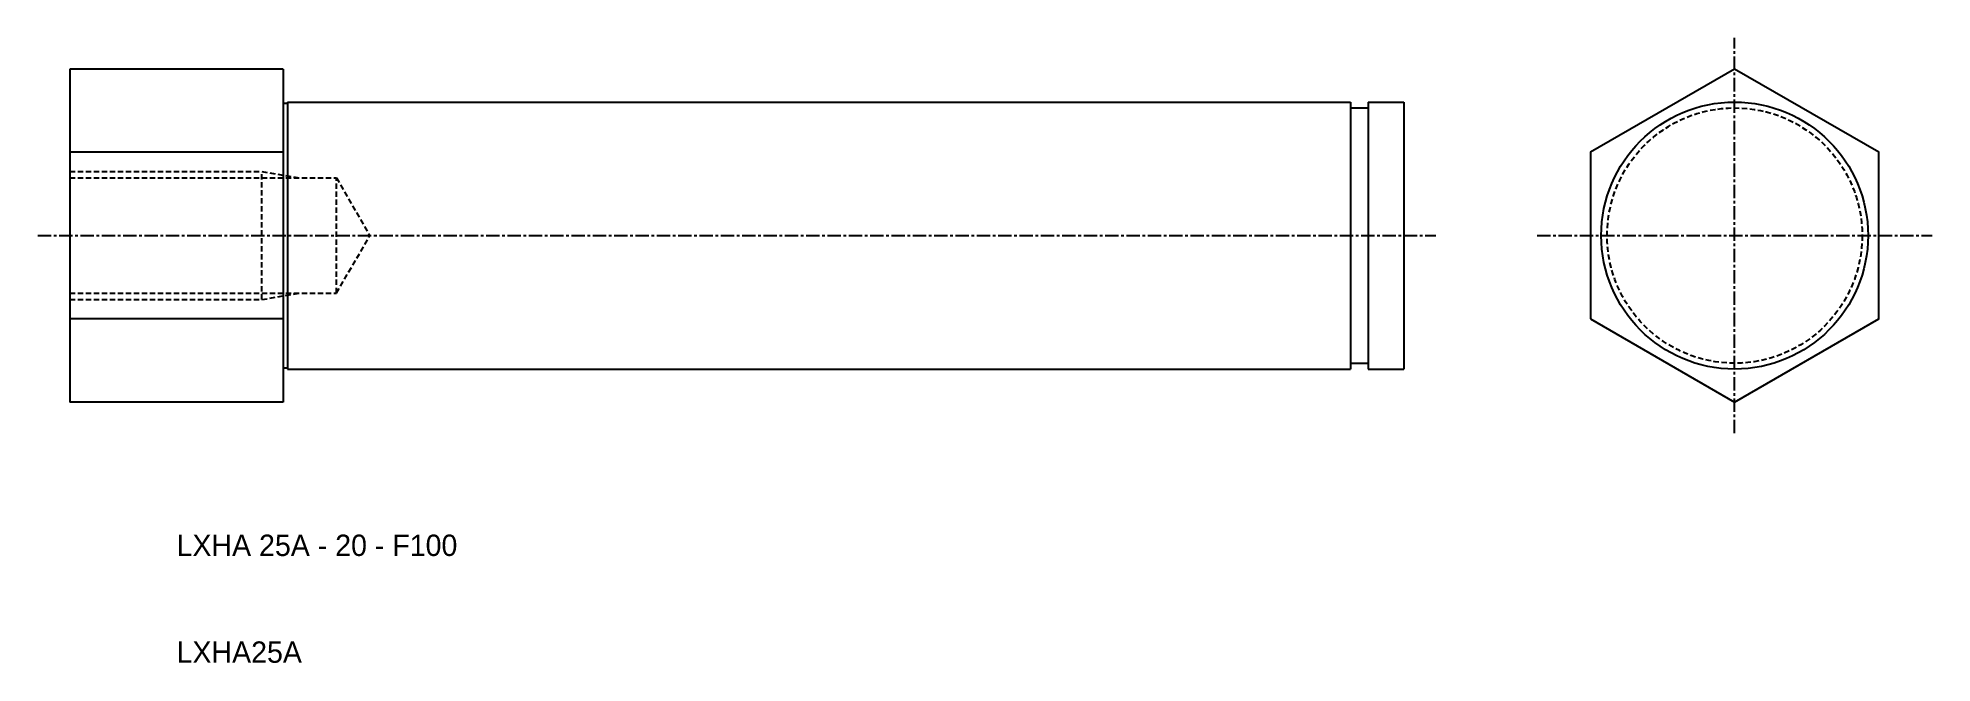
# Model space of a CAD drawing. Extents: x 73 to 251, y 1 to 59.
import ezdxf

# ---------------------------------------------------------------- set-up
doc = ezdxf.new("R2010")
doc.units = 0
doc.linetypes.add('CENTER', pattern=[2, 1.25, -0.25, 0.25, -0.25])
doc.linetypes.add('DASHED', pattern=[0.75, 0.5, -0.25])
doc.layers.get('0').update_dxf_attribs({"linetype": 'CONTINUOUS'})
doc.layers.add('CENTER', color=1, linetype='CENTER')

msp = doc.modelspace()

# ---------------------------------------------------------------- linework, layer by layer
at = {"color": 7, "linetype": 'CONTINUOUS'}
for p, q in [((76.39, 56.49), (76.39, 25.31)), ((96.39, 56.49), (76.39, 56.49)), ((96.39, 56.49), (96.39, 25.31)), ((96.39, 53.3), (96.79, 53.3)), ((96.79, 53.4), (196.39, 53.4)), ((96.79, 53.4), (96.79, 28.4)), ((196.39, 53.4), (196.39, 28.4)), ((198.04, 53.4), (201.39, 53.4)), ((198.04, 53.4), (198.04, 28.4)), ((201.39, 53.4), (201.39, 28.4)), ((196.39, 52.85), (198.04, 52.85)), ((96.39, 48.7), (76.39, 48.7)), ((96.39, 33.11), (76.39, 33.11)), ((96.39, 28.5), (96.79, 28.5)), ((96.79, 28.4), (196.39, 28.4)), ((196.39, 28.95), (198.04, 28.95)), ((198.04, 28.4), (201.39, 28.4)), ((96.39, 25.31), (76.39, 25.31))]:
    msp.add_line(p, q, dxfattribs=at)
at = {"color": 3, "linetype": 'DASHED'}
for p, q in [((76.39, 46.9), (94.39, 46.9)), ((76.39, 46.29), (101.39, 46.29)), ((94.39, 46.9), (97.89, 46.29)), ((94.39, 34.9), (94.39, 46.9)), ((101.39, 35.52), (101.39, 46.29)), ((101.39, 46.29), (104.5, 40.9)), ((101.39, 35.52), (104.5, 40.9)), ((76.39, 35.52), (101.39, 35.52)), ((94.39, 34.9), (97.89, 35.52)), ((76.39, 34.9), (94.39, 34.9))]:
    msp.add_line(p, q, dxfattribs=at)
at = {"color": 7, "linetype": 'CONTINUOUS'}
msp.add_lwpolyline([(218.89, 33.11), (232.39, 25.31), (245.89, 33.11), (245.89, 48.7), (232.39, 56.49), (218.89, 48.7)], close=True, dxfattribs=at)
msp.add_circle((232.39, 40.9), 12.5, dxfattribs=at)
at = {"color": 3, "linetype": 'DASHED'}
msp.add_circle((232.39, 40.9), 11.95, dxfattribs=at)
at = {"layer": 'CENTER', "color": 1, "linetype": 'CENTER'}
for p, q in [((232.39, 22.4), (232.39, 59.4)), ((73.39, 40.9), (204.39, 40.9)), ((213.89, 40.9), (250.89, 40.9))]:
    msp.add_line(p, q, dxfattribs=at)

# ---------------------------------------------------------------- texts
at = {"color": 7, "linetype": 'CONTINUOUS'}
for s, p in [('LXHA 25A - 20 - F100', (86.39, 10.9)), ('LXHA25A', (86.39, 0.9))]:
    msp.add_text(s, height=2, dxfattribs=at).set_placement(p)

doc.saveas('drawing.dxf')
